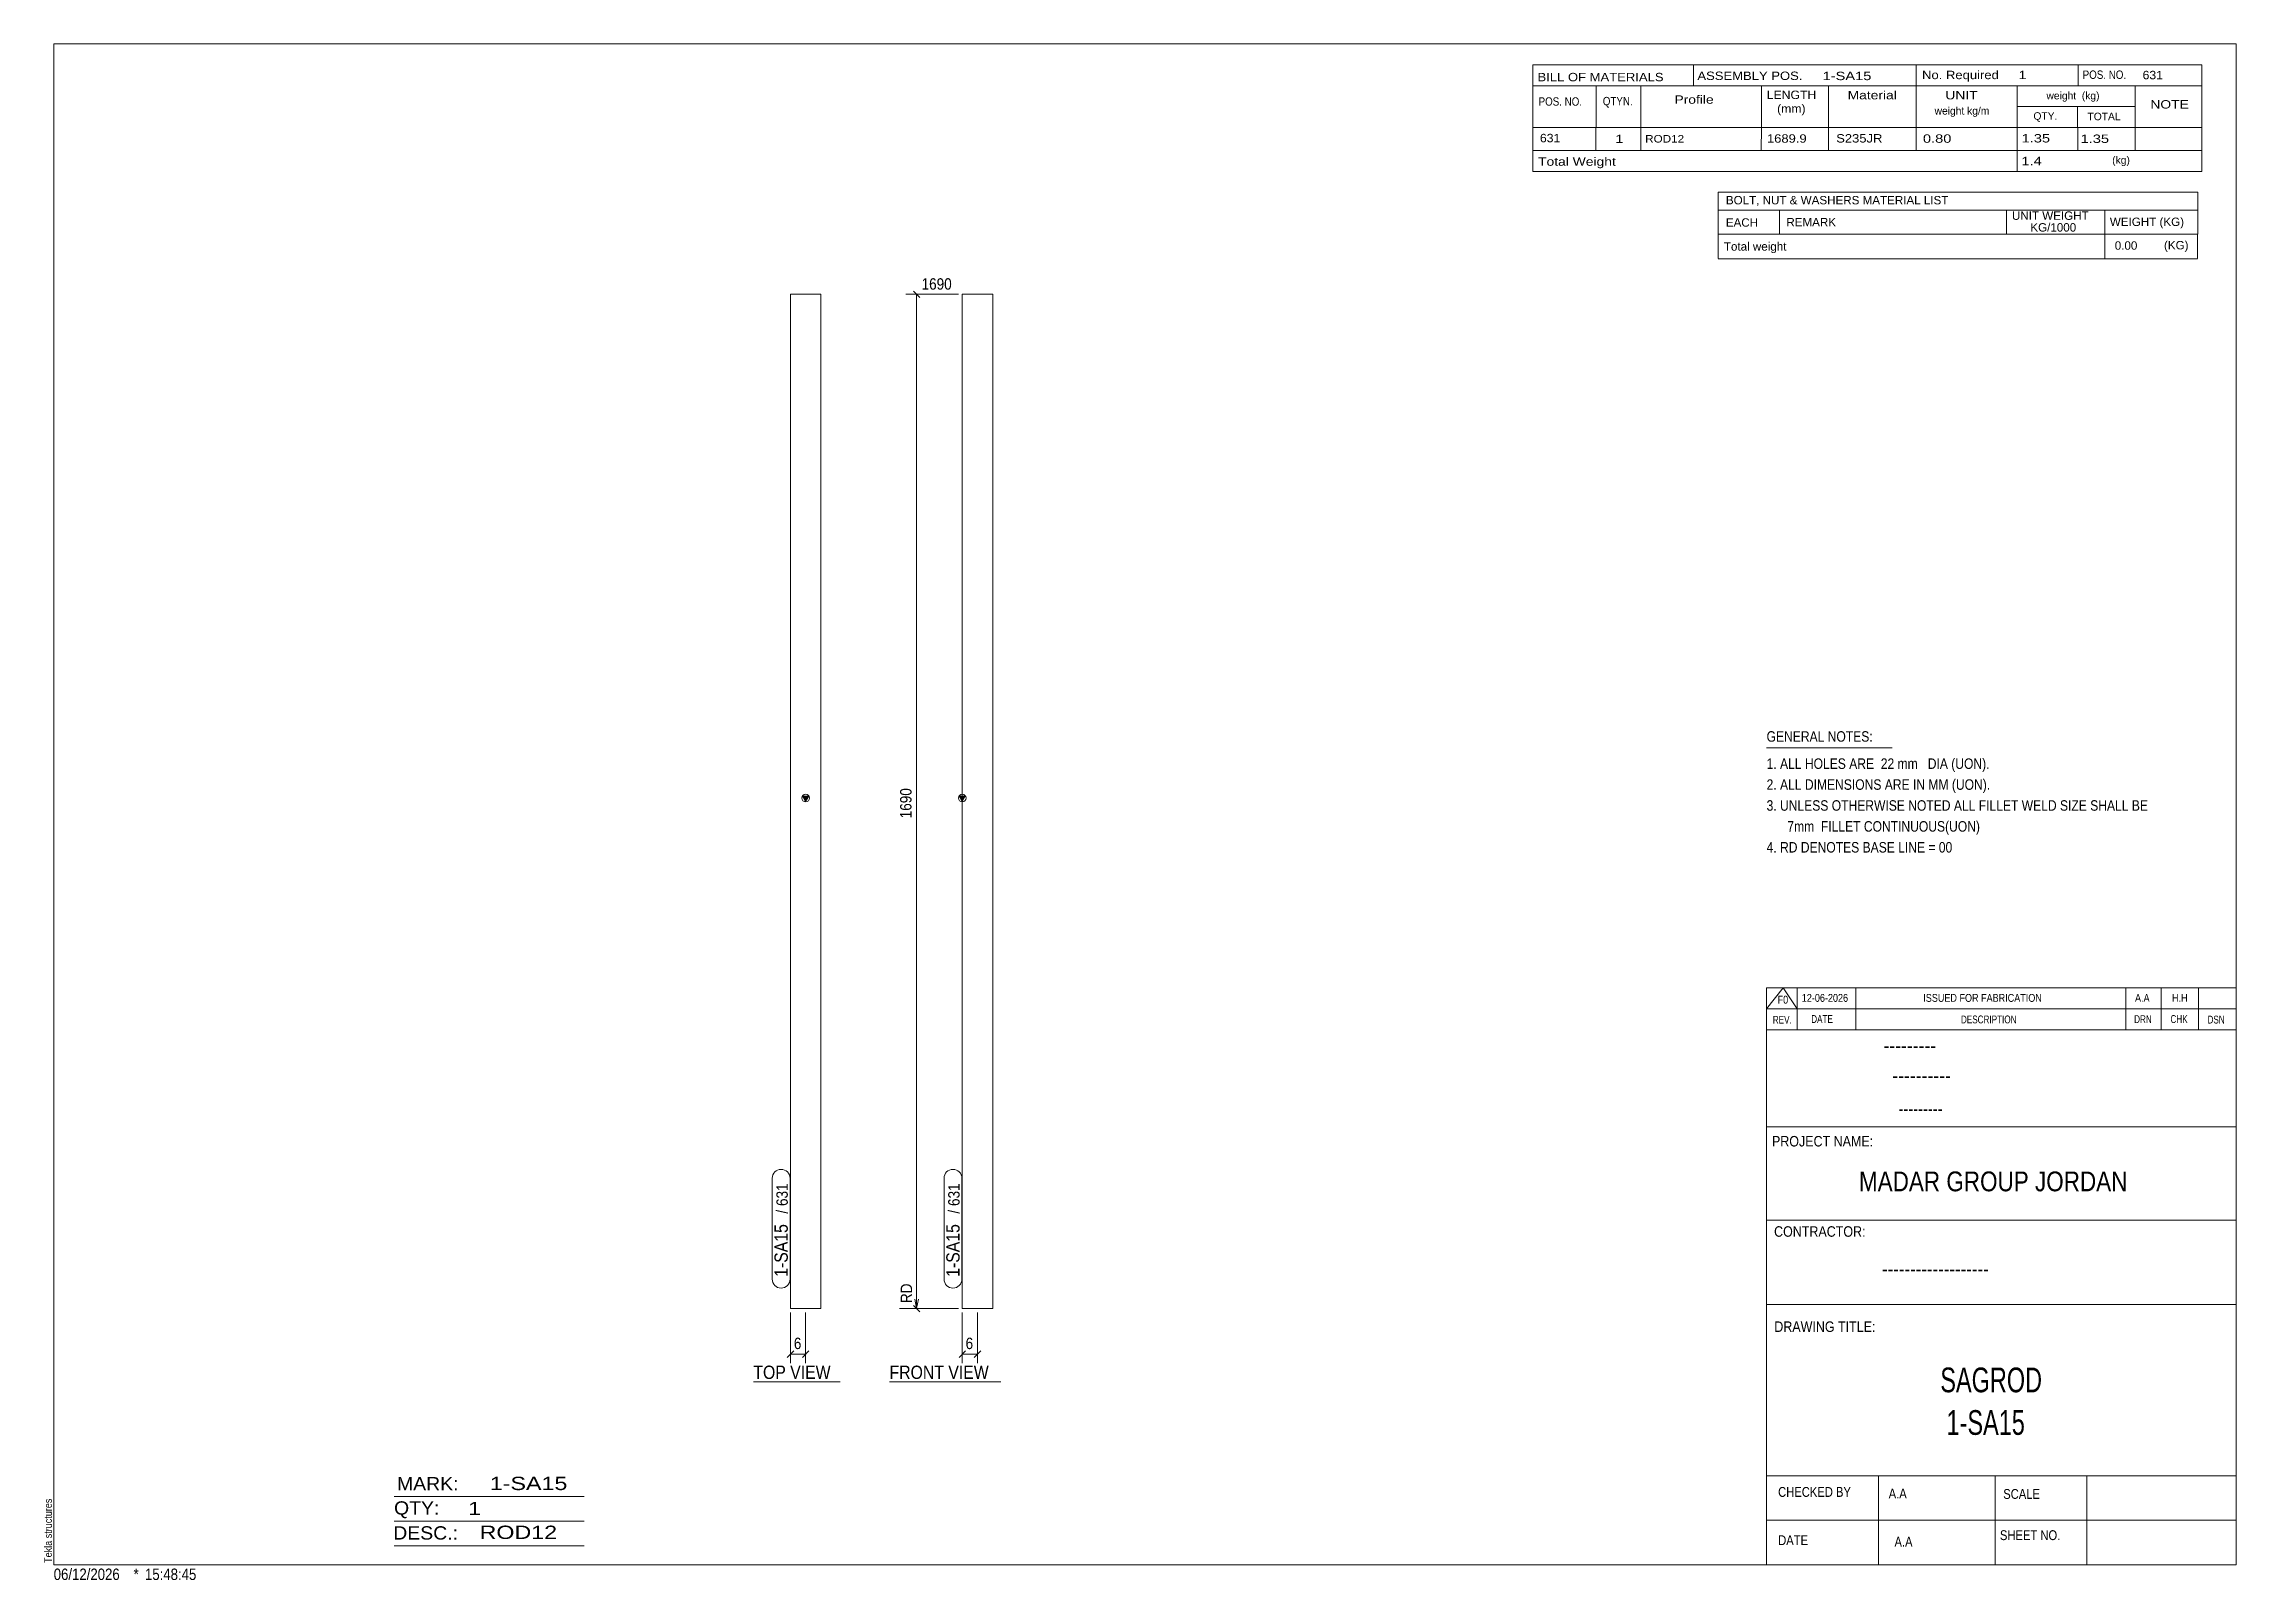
# Model space of a CAD drawing. Header units: millimetres. Extents: x 2 to 579, y 1 to 405.
import ezdxf

# ---------------------------------------------------------------- set-up
doc = ezdxf.new("R2010")
doc.units = ezdxf.units.MM
doc.linetypes.add('XKITLINE00', pattern=[0])
for name, color, linetype, lineweight in [('Dimensions', 7, 'Continuous', 0), ('DrawingSheet', 5, 'Continuous', 0), ('OtherObjectType', 7, 'Continuous', 0), ('Part', 2, 'Continuous', 0), ('PartMark', 7, 'Continuous', 0)]:
    doc.layers.add(name, color=color, linetype=linetype, lineweight=lineweight)
doc.styles.add('@ARIAL_UNICODE_MS_BOLD', font='ARIAL.TTF')
doc.styles.add('ARIAL', font='ARIAL.TTF')
doc.styles.add('ARIAL_NARROW', font='ARIALN.TTF')
doc.styles.add('COMIC_SANS_MS_BOLD', font='COMICBD.TTF')
doc.styles.add('SWIS721_EX_BT', font='ARIAL.TTF')
doc.styles.add('SWISSE', font='ARIAL.TTF')

# ---------------------------------------------------------------- blocks, each defined once
blk = doc.blocks.new('*A1')
at = {"layer": 'Part'}
blk.add_hatch(color=2, dxfattribs=at).paths.add_polyline_path([(243.15, 207.13), (244.75, 207.13), (243.95, 205.73)], flags=17)
at = {"layer": 'Part', "color": 2, "linetype": 'XKITLINE00', "lineweight": 0}
for p, q in [((243.95, 205.82), (243.95, 339.15)), ((243.95, 339.15), (245.12, 339.15)), ((245.12, 339.15), (251.95, 339.15)), ((251.95, 339.15), (251.95, 205.82)), ((243.95, 205.73), (243.15, 207.13)), ((243.15, 207.13), (244.75, 207.13)), ((244.75, 207.13), (243.95, 205.73)), ((243.95, 72.38), (243.95, 205.72)), ((251.95, 205.72), (251.95, 72.38)), ((250.77, 72.38), (243.95, 72.38)), ((251.95, 72.38), (250.77, 72.38))]:
    blk.add_line(p, q, dxfattribs=at)
blk.add_circle((243.95, 206.63), 1, dxfattribs=at)
blk = doc.blocks.new('*A2')
at = {"layer": 'Part'}
blk.add_hatch(color=2, dxfattribs=at).paths.add_polyline_path([(201.96, 207.13), (203.56, 207.13), (202.76, 205.73)], flags=17)
at = {"layer": 'Part', "color": 2, "linetype": 'XKITLINE00', "lineweight": 0}
for p, q in [((198.76, 339.15), (198.76, 205.82)), ((206.76, 339.15), (198.76, 339.15)), ((206.76, 205.82), (206.76, 339.15)), ((198.76, 205.72), (198.76, 72.38)), ((202.76, 205.73), (201.96, 207.13)), ((201.96, 207.13), (203.56, 207.13)), ((203.56, 207.13), (202.76, 205.73)), ((206.76, 72.38), (206.76, 205.72)), ((198.76, 72.38), (206.76, 72.38))]:
    blk.add_line(p, q, dxfattribs=at)
blk.add_circle((202.76, 206.63), 1, dxfattribs=at)
blk = doc.blocks.new('*A3')
at = {"layer": 'DrawingSheet', "color": 5, "linetype": 'XKITLINE00', "lineweight": 0}
for p, q in [((579, 405), (5, 405)), ((5, 405), (5, 5)), ((579, 5), (579, 405)), ((5, 5), (579, 5))]:
    blk.add_line(p, q, dxfattribs=at)
at = {"layer": 'DrawingSheet', "color": 5, "style": 'ARIAL', "width": 0.85}
blk.add_text('Tekla structures', height=2, rotation=90, dxfattribs=at).set_placement((4.5, 5.5))
blk = doc.blocks.new('*A4')
at = {"layer": 'OtherObjectType', "color": 7, "linetype": 'XKITLINE00', "lineweight": 0}
for p, q in [((442.76, 365.95), (442.75, 354.95)), ((442.76, 365.95), (568.88, 365.95)), ((568.88, 365.95), (568.88, 354.95)), ((442.75, 361.3), (568.88, 361.3)), ((458.87, 361.31), (458.87, 354.95)), ((518.57, 361.31), (518.57, 354.95)), ((544.47, 361.29), (544.47, 354.95)), ((442.77, 354.95), (568.88, 354.95)), ((442.78, 354.95), (442.78, 348.54)), ((442.85, 354.95), (568.87, 354.95)), ((544.5, 354.92), (544.5, 348.5)), ((568.87, 354.92), (568.87, 348.51)), ((442.77, 348.5), (568.87, 348.5))]:
    blk.add_line(p, q, dxfattribs=at)
at = {"layer": 'OtherObjectType', "color": 7, "style": 'ARIAL_NARROW', "width": 1.211571}
for s, p in [('BOLT, NUT & WASHERS MATERIAL LIST', (444.79, 362.79)), ('EACH', (444.78, 356.92)), ('REMARK', (460.7, 357.01)), ('UNIT WEIGHT', (520.03, 358.72)), (' KG/1000', (524.02, 355.63)), ('WEIGHT (KG)', (545.78, 357.1)), ('Total weight', (444.26, 350.62)), ('0.00', (547.07, 350.86)), ('(KG)', (560.02, 350.95))]:
    blk.add_text(s, height=2.2, dxfattribs=at).set_placement(p)
blk = doc.blocks.new('*A5')
at = {"layer": 'OtherObjectType', "color": 7, "linetype": 'XKITLINE00', "lineweight": 0}
blk.add_line((455.5, 219.82), (488.5, 219.82), dxfattribs=at)
at = {"layer": 'OtherObjectType', "color": 7, "style": 'ARIAL_NARROW', "width": 1.008832}
for s, p in [('GENERAL NOTES:', (455.5, 221.47)), ('1. ALL HOLES ARE  22 mm   DIA (UON).', (455.5, 214.32)), ('2. ALL DIMENSIONS ARE IN MM (UON).', (455.5, 208.82)), ('3. UNLESS OTHERWISE NOTED ALL FILLET WELD SIZE SHALL BE', (455.5, 203.32)), ('7mm  FILLET CONTINUOUS(UON)', (460.95, 197.82)), ('4. RD DENOTES BASE LINE = 00', (455.5, 192.32))]:
    blk.add_text(s, height=2.75, dxfattribs=at).set_placement(p)
blk = doc.blocks.new('*A6')
at = {"layer": 'OtherObjectType', "color": 7, "linetype": 'XKITLINE00', "lineweight": 0}
for p, q in [((455.5, 156.76), (579, 156.76)), ((455.5, 151.21), (459.82, 156.76)), ((455.5, 151.21), (455.5, 156.76)), ((459.82, 156.76), (463.53, 151.21)), ((463.53, 151.21), (463.53, 156.76)), ((478.97, 151.21), (478.97, 156.76)), ((549.98, 151.21), (549.98, 156.76)), ((559.24, 151.21), (559.24, 156.76)), ((569.12, 151.21), (569.12, 156.76)), ((579, 151.21), (579, 156.76)), ((455.5, 151.21), (579, 151.21)), ((455.5, 145.65), (455.5, 151.21)), ((459.21, 151.21), (579, 151.21)), ((463.53, 145.65), (463.53, 151.21)), ((478.97, 145.65), (478.97, 151.21)), ((549.98, 145.65), (549.98, 151.21)), ((559.24, 145.65), (559.24, 151.21)), ((569.12, 145.65), (569.12, 151.21)), ((579, 145.65), (579, 151.21))]:
    blk.add_line(p, q, dxfattribs=at)
at = {"layer": 'OtherObjectType', "color": 7, "style": 'ARIAL_NARROW'}
for s, height, width, p in [('F0', 2.058, 1.008832, (458.4, 152.59)), ('12-06-2026', 2.058, 1.008832, (464.76, 153.06)), ('ISSUED FOR FABRICATION', 2.0583, 1.008832, (496.71, 153.06)), ('A.A', 2.058, 1.008832, (552.4, 153.06)), ('H.H', 2.058, 1.008832, (562.13, 153.06)), ('REV.', 2.058, 0.907949, (457.13, 147.31)), ('DATE', 2.058, 0.907949, (467.23, 147.5)), ('DESCRIPTION', 2.0583, 0.907949, (506.61, 147.39)), ('DRN', 2.058, 0.907949, (552.17, 147.47)), ('CHK', 2.058, 0.907949, (561.72, 147.5)), ('DSN', 2.058, 0.907949, (571.47, 147.35))]:
    blk.add_text(s, height=height, dxfattribs=dict(at, width=width)).set_placement(p)
blk = doc.blocks.new('*A7')
at = {"layer": 'OtherObjectType', "color": 6, "linetype": 'XKITLINE00', "lineweight": 0}
for p, q in [((94.5, 23), (144.5, 23)), ((94.5, 16.5), (144.5, 16.5)), ((94.5, 10), (144.5, 10))]:
    blk.add_line(p, q, dxfattribs=at)
at = {"layer": 'OtherObjectType', "color": 6, "style": 'ARIAL_NARROW'}
for s, width, p in [('MARK:', 1.275, (95.27, 24.58)), ('1-SA15', 1.525501, (119.69, 24.65)), ('QTY:', 1.275, (94.5, 18.19)), ('1', 1.525501, (113.99, 18.05)), ('DESC.:', 1.275, (94.29, 11.63)), ('ROD12', 1.525501, (117, 11.79))]:
    blk.add_text(s, height=3.5, dxfattribs=dict(at, width=width)).set_placement(p)
blk = doc.blocks.new('*A8')
at = {"layer": 'OtherObjectType', "color": 2, "linetype": 'XKITLINE00', "lineweight": 0}
for p, q in [((455.5, 145.65), (579, 145.65)), ((455.5, 5), (455.5, 145.64)), ((578.98, 145.64), (579, 5)), ((579, 120.14), (455.5, 120.14)), ((455.5, 95.63), (579, 95.63)), ((579, 73.49), (455.5, 73.49)), ((579, 28.4), (455.5, 28.4)), ((484.94, 28.4), (484.94, 5)), ((515.62, 5), (515.62, 28.4)), ((539.75, 5), (539.75, 28.4)), ((579, 16.7), (455.5, 16.7)), ((579, 5), (455.5, 5))]:
    blk.add_line(p, q, dxfattribs=at)
at = {"layer": 'OtherObjectType', "color": 4, "style": '@ARIAL_UNICODE_MS_BOLD', "width": 0.85}
blk.add_text('---------', height=3.9, dxfattribs=at).set_placement((486.23, 139.59))
at = {"layer": 'OtherObjectType', "color": 7, "style": 'ARIAL', "width": 0.85}
for s, height, p in [('----------', 3.9, (488.56, 131.77)), ('---------', 3.25, (490.21, 123.31))]:
    blk.add_text(s, height=height, dxfattribs=at).set_placement(p)
at = {"layer": 'OtherObjectType', "color": 3, "width": 0.85}
for s, style, p in [('PROJECT NAME:', 'SWIS721_EX_BT', (456.92, 115.01)), ('CONTRACTOR:', 'SWISSE', (457.47, 91.27)), ('DRAWING TITLE:', 'SWIS721_EX_BT', (457.53, 66.24))]:
    blk.add_text(s, height=2.7618, dxfattribs=dict(at, style=style)).set_placement(p)
at = {"layer": 'OtherObjectType', "color": 7, "width": 0.85}
for s, height, p in [('MADAR GROUP JORDAN', 5.2, (479.79, 103.23)), ('CHECKED BY', 2.592, (458.53, 22.86)), ('A.A', 2.592, (487.61, 22.45)), ('SCALE', 2.592, (517.74, 22.33)), ('DATE', 2.592, (458.54, 10.16)), ('A.A', 2.592, (489.14, 9.76)), ('SHEET NO.', 2.592, (516.87, 11.49))]:
    blk.add_text(s, height=height, dxfattribs=at).set_placement(p)
at = {"layer": 'OtherObjectType', "color": 1}
for s, height, style, width, p in [('-------------------', 3.9, 'COMIC_SANS_MS_BOLD', 0.85, (485.87, 80.86)), ('SAGROD', 6.5, 'ARIAL', 0.68, (501.19, 50.37)), ('1-SA15', 6.5, 'ARIAL', 0.68, (502.83, 39.17))]:
    blk.add_text(s, height=height, dxfattribs=dict(at, style=style, width=width)).set_placement(p)
blk = doc.blocks.new('*A9')
at = {"layer": 'OtherObjectType', "color": 7, "linetype": 'XKITLINE00', "lineweight": 0}
for p, q in [((393.98, 399.5), (569.98, 399.5)), ((393.98, 399.5), (393.98, 388.5)), ((436.26, 399.42), (436.26, 393.87)), ((494.85, 394), (494.85, 399.5)), ((537.43, 393.96), (537.43, 399.42)), ((569.98, 394), (569.98, 399.5)), ((393.98, 394), (569.98, 394)), ((410.64, 394), (410.64, 383)), ((422.4, 393.98), (422.4, 383.03)), ((454.12, 393.99), (454.13, 383)), ((471.78, 393.98), (471.78, 383)), ((494.85, 393.98), (494.85, 383)), ((521.43, 394), (521.43, 383)), ((552.42, 394), (552.42, 383)), ((569.98, 394), (569.98, 388.5)), ((393.98, 388.5), (393.98, 383)), ((521.45, 388.52), (552.45, 388.52)), ((537.28, 388.52), (537.28, 383)), ((569.98, 388.5), (569.98, 383)), ((393.98, 383), (569.98, 383)), ((393.98, 383), (393.98, 376.95)), ((410.63, 383), (410.63, 376.95)), ((422.44, 382.99), (422.44, 376.95)), ((454.12, 383), (454.11, 376.95)), ((471.79, 383), (471.79, 376.95)), ((494.87, 383), (494.87, 376.95)), ((521.44, 383), (521.44, 376.95)), ((537.33, 382.95), (537.33, 376.95)), ((552.43, 383), (552.43, 376.95)), ((569.98, 383), (569.98, 376.95)), ((393.98, 376.95), (569.98, 376.95)), ((393.98, 376.95), (393.98, 371.45)), ((521.44, 376.95), (521.44, 371.45)), ((569.98, 376.95), (569.98, 371.45)), ((393.98, 371.45), (569.98, 371.45))]:
    blk.add_line(p, q, dxfattribs=at)
at = {"layer": 'OtherObjectType', "color": 7, "style": 'ARIAL_NARROW'}
for s, height, width, p in [('No. Required', 2.2, 1.36, (496.39, 395.72)), ('1', 2.2, 1.525501, (521.75, 395.72)), ('POS. NO.', 2.2, 1.02, (538.63, 395.79)), ('631', 2.2, 1.270501, (554.4, 395.69)), ('BILL OF MATERIALS', 2.2, 1.36, (395.25, 395.16)), ('ASSEMBLY POS.', 2.2, 1.36, (437.3, 395.5)), ('LENGTH', 2.2, 1.275, (455.54, 390.49)), ('1-SA15', 2.2, 1.525501, (470.23, 395.46)), ('Material', 2.2, 1.445, (476.81, 390.41)), ('UNIT', 2.2, 1.445, (502.52, 390.4)), ('weight  (kg)', 1.98, 1.19, (529.11, 390.39)), ('POS. NO.', 2.2, 1.02, (395.53, 388.74)), ('QTYN.', 2.2, 1.02, (412.42, 388.84)), ('Profile', 2.2, 1.445, (431.26, 389.25)), ('(mm)', 2.2, 1.275, (458.26, 386.86)), ('weight kg/m', 1.98, 1.19, (499.69, 386.4)), ('QTY.', 1.98, 1.19, (525.68, 385.03)), ('TOTAL', 1.98, 1.19, (539.9, 384.91)), ('NOTE', 2.2, 1.445, (556.44, 387.99)), ('631', 2.2, 1.270501, (395.89, 379.12)), ('1', 2.2, 1.525501, (415.71, 378.91)), ('ROD12', 1.98, 1.355501, (423.56, 379.04)), ('1689.9', 2.2, 1.355501, (455.59, 379.01)), ('S235JR', 2.2, 1.355501, (473.81, 379.05)), ('0.80', 2.2, 1.525501, (496.62, 378.99)), ('1.35', 2.2, 1.525501, (522.57, 379.07)), ('1.35', 2.2, 1.525501, (538.08, 378.94)), ('Total Weight', 2.2, 1.445, (395.4, 372.94)), ('1.4', 2.2, 1.525501, (522.52, 373.09)), ('(kg)', 1.98, 1.19, (546.4, 373.46))]:
    blk.add_text(s, height=height, dxfattribs=dict(at, width=width)).set_placement(p)
blk = doc.blocks.new('*A10')
at = {"layer": 'OtherObjectType', "color": 7, "style": 'ARIAL_NARROW', "width": 1.008832}
for s, p in [('06/12/2026', (4.99, 1)), ('*', (26, 1)), ('15:48:45', (29, 1))]:
    blk.add_text(s, height=3, dxfattribs=at).set_placement(p)
blk = doc.blocks.new('*A11')
at = {"layer": 'Dimensions', "color": 7, "linetype": 'XKITLINE00', "lineweight": 0}
for p, q in [((243.95, 71.38), (243.95, 57.98)), ((247.95, 71.38), (247.95, 57.98)), ((244.79, 61.23), (243.1, 59.53)), ((243.95, 60.38), (247.95, 60.38)), ((248.79, 61.23), (247.1, 59.53))]:
    blk.add_line(p, q, dxfattribs=at)
at = {"layer": 'Dimensions', "color": 3}
for p in [(243.95, 60.38), (247.95, 60.38)]:
    blk.add_point(p, dxfattribs=at)
at = {"layer": 'Dimensions', "color": 3, "style": 'ARIAL', "width": 0.85}
blk.add_text('6', height=3, dxfattribs=at).set_placement((244.83, 61.73))
blk = doc.blocks.new('*A12')
at = {"layer": 'Dimensions', "color": 7, "linetype": 'XKITLINE00', "lineweight": 0}
for p, q in [((242.95, 339.15), (229.1, 339.15)), ((231.1, 340), (232.79, 338.3)), ((231.95, 72.38), (231.95, 339.15)), ((231.95, 79.61), (231.95, 72.38)), ((242.95, 72.38), (227.45, 72.38)), ((242.95, 72.38), (229.1, 72.38)), ((231.1, 73.23), (232.79, 71.53)), ((231.45, 74.88), (231.95, 72.38)), ((232.45, 74.88), (231.95, 72.38))]:
    blk.add_line(p, q, dxfattribs=at)
at = {"layer": 'Dimensions', "color": 3}
for p in [(231.95, 339.15), (231.95, 72.38)]:
    blk.add_point(p, dxfattribs=at)
at = {"layer": 'Dimensions', "color": 7}
blk.add_point((231.95, 72.38), dxfattribs=at)
at = {"layer": 'Dimensions', "color": 3, "style": 'ARIAL', "width": 0.85}
blk.add_text('1690', height=3, dxfattribs=at).set_placement((233.25, 340.35))
for s, p in [('1690', (230.6, 201.32)), ('RD', (230.75, 73.83))]:
    blk.add_text(s, height=3, rotation=90.00021, dxfattribs=at).set_placement(p)
blk = doc.blocks.new('*A13')
at = {"layer": 'PartMark', "color": 7, "linetype": 'XKITLINE00', "lineweight": 0}
for p, q in [((239.15, 80.13), (239.15, 106.64)), ((243.85, 80.13), (243.85, 106.64))]:
    blk.add_line(p, q, dxfattribs=at)
for centre, start, end in [((241.5, 106.64), 0, 180), ((241.5, 80.13), 180, 0)]:
    blk.add_arc(centre, 2.35, start, end, dxfattribs=at)
at = {"layer": 'PartMark', "color": 3, "style": 'ARIAL', "width": 0.85}
for s, p in [('631', (243.25, 99.36)), ('/', (243.25, 97.35))]:
    blk.add_text(s, height=3, rotation=90.00021, dxfattribs=at).set_placement(p)
at = {"layer": 'PartMark', "color": 1, "style": 'ARIAL', "width": 0.85}
blk.add_text('1-SA15', height=3.5, rotation=90.00021, dxfattribs=at).set_placement((243.25, 80.73))
blk = doc.blocks.new('*A14')
at = {"layer": 'OtherObjectType', "color": 7, "linetype": 'XKITLINE00', "lineweight": 0}
blk.add_line((224.82, 53.13), (254.12, 53.13), dxfattribs=at)
at = {"layer": 'OtherObjectType', "color": 7, "style": 'ARIAL', "width": 0.85}
blk.add_text('FRONT VIEW', height=3.5, dxfattribs=at).set_placement((224.82, 53.88))
blk = doc.blocks.new('*A15')
at = {"layer": 'Dimensions', "color": 7, "linetype": 'XKITLINE00', "lineweight": 0}
for p, q in [((198.76, 71.38), (198.76, 57.98)), ((202.76, 71.38), (202.76, 57.98)), ((199.61, 61.23), (197.91, 59.53)), ((198.76, 60.38), (202.76, 60.38)), ((203.61, 61.23), (201.91, 59.53))]:
    blk.add_line(p, q, dxfattribs=at)
at = {"layer": 'Dimensions', "color": 3}
for p in [(198.76, 60.38), (202.76, 60.38)]:
    blk.add_point(p, dxfattribs=at)
at = {"layer": 'Dimensions', "color": 3, "style": 'ARIAL', "width": 0.85}
blk.add_text('6', height=3, dxfattribs=at).set_placement((199.65, 61.73))
blk = doc.blocks.new('*A16')
at = {"layer": 'PartMark', "color": 7, "linetype": 'XKITLINE00', "lineweight": 0}
for p, q in [((193.96, 80.13), (193.96, 106.64)), ((198.66, 80.13), (198.66, 106.64))]:
    blk.add_line(p, q, dxfattribs=at)
for centre, start, end in [((196.31, 106.64), 0, 180), ((196.31, 80.13), 180, 0)]:
    blk.add_arc(centre, 2.35, start, end, dxfattribs=at)
at = {"layer": 'PartMark', "color": 3, "style": 'ARIAL', "width": 0.85}
for s, p in [('631', (198.06, 99.36)), ('/', (198.06, 97.35))]:
    blk.add_text(s, height=3, rotation=90.00021, dxfattribs=at).set_placement(p)
at = {"layer": 'PartMark', "color": 1, "style": 'ARIAL', "width": 0.85}
blk.add_text('1-SA15', height=3.5, rotation=90.00021, dxfattribs=at).set_placement((198.06, 80.73))
blk = doc.blocks.new('*A17')
at = {"layer": 'OtherObjectType', "color": 7, "linetype": 'XKITLINE00', "lineweight": 0}
blk.add_line((189, 53.13), (211.82, 53.13), dxfattribs=at)
at = {"layer": 'OtherObjectType', "color": 7, "style": 'ARIAL', "width": 0.85}
blk.add_text('TOP VIEW', height=3.5, dxfattribs=at).set_placement((189, 53.88))

msp = doc.modelspace()

# ---------------------------------------------------------------- block references
at = {"lineweight": 0}
for name in ['*A3', '*A9', '*A4', '*A12', '*A5', '*A6', '*A8', '*A16', '*A13', '*A15', '*A11', '*A17', '*A14', '*A7', '*A10']:
    msp.add_blockref(name, (0, 0), dxfattribs=at)
at = {"layer": 'Part', "lineweight": 0}
for name in ['*A2', '*A1']:
    msp.add_blockref(name, (0, 0), dxfattribs=at)

doc.saveas('drawing.dxf')
